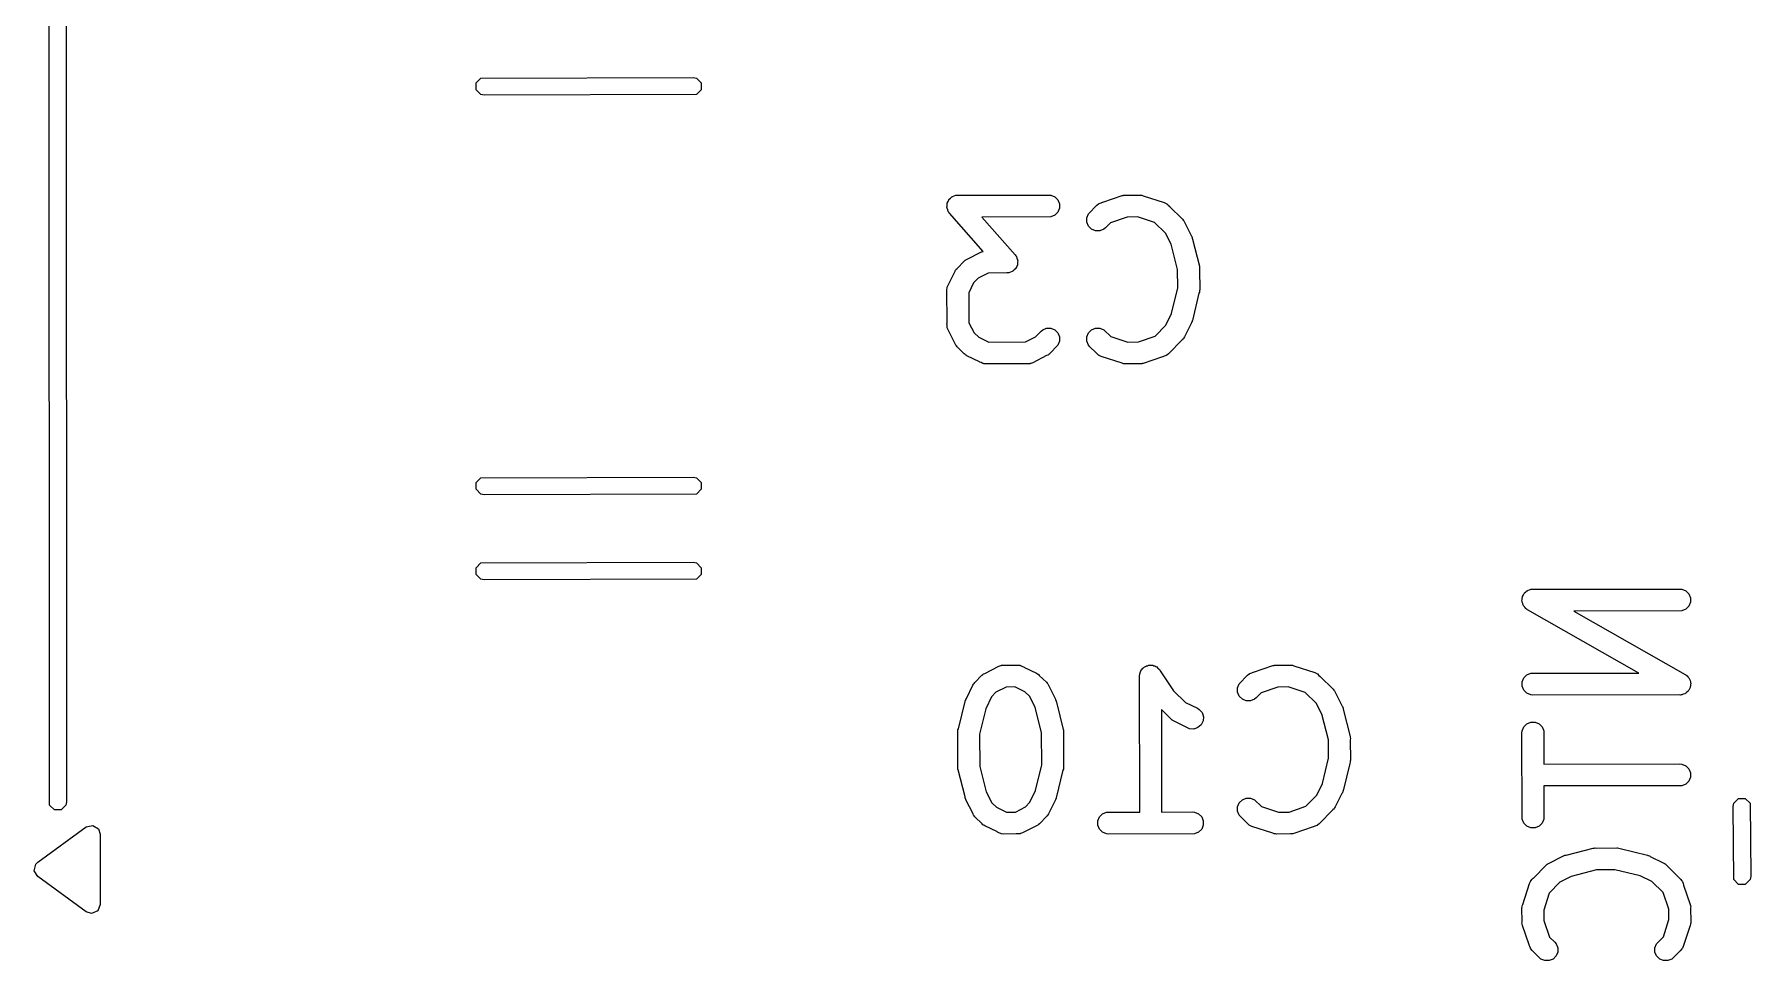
# Model space of a CAD drawing. Extents: x 208 to 341, y -149 to -108.
# Drawn here: x 242.75 to 254.44, y -120.21 to -113.91 of the extents above; entities that cross this region are included whole.
import ezdxf

# ---------------------------------------------------------------- set-up
doc = ezdxf.new("R2010")
doc.units = 0
doc.layers.add('BLACK', color=7, linetype='CONTINUOUS')

msp = doc.modelspace()

# ---------------------------------------------------------------- linework, layer by layer
at = {"layer": 'BLACK', "linetype": 'CONTINUOUS'}
for p, q in [((242.854567, -119.152961), (242.85, -108.86)), ((242.965433, -108.837039), (242.97, -119.13)), ((245.758315, -114.236846), (245.790787, -114.204374)), ((245.758315, -114.282768), (245.758315, -114.236846)), ((245.790787, -114.31524), (245.758315, -114.282768)), ((245.790787, -114.204374), (247.236252, -114.199807)), ((247.236252, -114.199807), (247.259213, -114.204374)), ((247.259213, -114.204374), (247.291685, -114.236846)), ((247.291685, -114.282768), (247.259213, -114.31524)), ((247.291685, -114.236846), (247.291685, -114.282768)), ((245.813748, -114.319807), (245.790787, -114.31524)), ((247.259213, -114.31524), (245.813748, -114.319807)), ((248.964916, -115.084332), (248.965726, -115.072178)), ((248.965726, -115.086727), (248.964916, -115.084332)), ((248.965726, -115.059994), (248.966693, -115.057657)), ((248.965726, -115.072178), (248.965726, -115.059994)), ((248.965726, -115.089258), (248.965726, -115.086727)), ((248.970389, -115.100515), (248.965726, -115.089258)), ((248.966693, -115.057657), (248.966862, -115.055134)), ((248.966862, -115.055134), (248.972264, -115.044208)), ((248.974291, -115.112053), (248.970389, -115.100515)), ((248.972264, -115.044208), (248.976925, -115.032958)), ((248.976376, -115.11497), (248.974291, -115.112053)), ((248.976925, -115.032958), (248.978711, -115.031171)), ((248.978711, -115.031171), (248.979834, -115.028902)), ((248.979834, -115.028902), (248.989006, -115.020876)), ((248.989006, -115.020876), (248.997617, -115.012266)), ((248.997617, -115.012266), (248.999953, -115.011297)), ((248.999953, -115.011297), (249.001858, -115.009632)), ((249.001858, -115.009632), (249.013395, -115.00573)), ((249.013395, -115.00573), (249.024653, -115.001067)), ((249.024653, -115.001067), (249.027201, -115.001061)), ((249.027201, -115.001061), (249.029579, -115.000257)), ((249.029579, -115.000257), (249.041168, -115.001029)), ((249.041168, -115.001029), (249.658332, -114.999626)), ((249.658332, -114.999626), (249.672964, -115.001067)), ((249.672964, -115.001067), (249.7, -115.012266)), ((249.7, -115.012266), (249.720692, -115.032958)), ((249.720692, -115.032958), (249.731891, -115.059994)), ((249.731891, -115.089258), (249.720692, -115.116294)), ((249.731891, -115.059994), (249.731891, -115.089258)), ((249.929306, -115.128196), (249.986252, -115.069212)), ((249.986252, -115.069212), (249.997617, -115.059885)), ((249.997617, -115.059885), (250.000105, -115.058854)), ((250.000105, -115.058854), (250.002142, -115.057088)), ((250.002142, -115.057088), (250.015105, -115.05264)), ((250.015105, -115.05264), (250.024653, -115.048686)), ((250.024653, -115.048686), (250.026634, -115.048686)), ((250.026634, -115.048686), (250.158424, -115.003475)), ((250.158424, -115.003475), (250.165679, -115.001825)), ((250.165679, -115.001825), (250.16751, -115.001067)), ((250.16751, -115.001067), (250.169106, -115.001046)), ((250.169106, -115.001046), (250.172761, -115.000215)), ((250.172761, -115.000215), (250.182061, -115.000876)), ((250.182061, -115.000876), (250.27738, -114.999626)), ((250.27738, -114.999626), (250.284785, -115.000355)), ((250.284785, -115.000355), (250.28676, -115.000215)), ((250.28676, -115.000215), (250.288246, -115.000696)), ((250.288246, -115.000696), (250.292012, -115.001067)), ((250.292012, -115.001067), (250.301375, -115.004945)), ((250.301375, -115.004945), (250.443954, -115.051094)), ((250.443954, -115.051094), (250.457379, -115.057088)), ((250.457379, -115.057088), (250.459414, -115.058853)), ((250.459414, -115.058853), (250.461905, -115.059885)), ((250.461905, -115.059885), (250.471843, -115.069633)), ((250.471843, -115.069633), (250.479486, -115.076262)), ((250.479486, -115.076262), (250.480337, -115.077965)), ((250.480337, -115.077965), (250.568508, -115.16445)), ((248.976925, -115.116294), (248.976376, -115.11497)), ((248.97832, -115.117689), (248.976925, -115.116294)), ((248.982842, -115.124014), (248.97832, -115.117689)), ((249.210877, -115.383175), (248.982842, -115.124014)), ((249.672964, -115.148185), (249.202984, -115.149253)), ((249.202984, -115.149253), (249.429061, -115.40619)), ((249.7, -115.136986), (249.672964, -115.148185)), ((249.720692, -115.116294), (249.7, -115.136986)), ((249.918107, -115.155233), (249.929306, -115.128196)), ((249.918107, -115.184495), (249.918107, -115.155233)), ((249.929306, -115.211532), (249.918107, -115.184495)), ((249.949998, -115.232224), (249.929306, -115.211532)), ((250.044699, -115.222897), (250.033334, -115.232224)), ((250.078221, -115.188174), (250.044699, -115.222897)), ((250.190927, -115.14951), (250.078221, -115.188174)), ((250.262306, -115.148574), (250.190927, -115.14951)), ((250.378233, -115.186097), (250.262306, -115.148574)), ((250.452442, -115.258887), (250.378233, -115.186097)), ((250.568508, -115.16445), (250.573228, -115.1702)), ((250.573228, -115.1702), (250.574725, -115.171499)), ((250.574725, -115.171499), (250.575451, -115.172909)), ((250.575451, -115.172909), (250.577836, -115.175815)), ((250.577836, -115.175815), (250.581487, -115.18463)), ((250.581487, -115.18463), (250.630176, -115.27918)), ((249.977035, -115.243423), (249.949998, -115.232224)), ((250.006297, -115.243423), (249.977035, -115.243423)), ((250.033334, -115.232224), (250.006297, -115.243423)), ((250.491133, -115.334022), (250.452442, -115.258887)), ((250.535751, -115.507452), (250.491133, -115.334022)), ((250.630176, -115.27918), (250.630585, -115.280249)), ((250.630585, -115.280249), (250.630908, -115.280685)), ((250.630908, -115.280685), (250.631227, -115.281928)), ((250.631227, -115.281928), (250.635431, -115.292911)), ((250.635431, -115.292911), (250.635956, -115.300308)), ((250.635956, -115.300308), (250.683474, -115.485007)), ((249.034148, -115.499199), (249.08149, -115.450164)), ((249.08149, -115.450164), (249.087239, -115.445445)), ((249.087239, -115.445445), (249.088539, -115.443947)), ((249.088539, -115.443947), (249.089952, -115.443219)), ((249.089952, -115.443219), (249.092855, -115.440837)), ((249.092855, -115.440837), (249.101665, -115.437187)), ((249.101665, -115.437187), (249.19622, -115.388496)), ((249.19622, -115.388496), (249.209951, -115.383241)), ((249.209951, -115.383241), (249.210877, -115.383175)), ((249.429061, -115.40619), (249.433582, -115.412514)), ((249.433582, -115.412514), (249.434978, -115.41391)), ((249.434978, -115.41391), (249.435526, -115.415233)), ((249.435526, -115.415233), (249.437612, -115.418151)), ((249.437612, -115.418151), (249.441513, -115.429688)), ((249.441513, -115.429688), (249.446177, -115.440946)), ((249.446177, -115.440946), (249.446177, -115.443476)), ((249.446177, -115.443476), (249.446987, -115.445872)), ((249.446987, -115.445872), (249.446177, -115.458025)), ((249.446177, -115.458025), (249.446177, -115.47021)), ((248.978147, -115.603163), (249.019822, -115.517275)), ((249.019822, -115.517275), (249.023786, -115.510975)), ((249.023786, -115.510975), (249.024544, -115.509148)), ((249.024544, -115.509148), (249.025674, -115.507977)), ((249.025674, -115.507977), (249.027654, -115.504832)), ((249.027654, -115.504832), (249.034148, -115.499199)), ((249.176581, -115.565892), (249.146337, -115.597219)), ((249.245438, -115.530434), (249.176581, -115.565892)), ((249.372232, -115.529274), (249.245438, -115.530434)), ((249.382324, -115.529947), (249.372232, -115.529274)), ((249.384648, -115.52916), (249.382324, -115.529947)), ((249.38725, -115.529137), (249.384648, -115.52916)), ((249.398507, -115.524473), (249.38725, -115.529137)), ((249.410045, -115.520572), (249.398507, -115.524473)), ((249.411949, -115.518906), (249.410045, -115.520572)), ((249.414286, -115.517938), (249.411949, -115.518906)), ((249.422896, -115.509327), (249.414286, -115.517938)), ((249.432069, -115.501302), (249.422896, -115.509327)), ((249.433191, -115.499032), (249.432069, -115.501302)), ((249.434978, -115.497246), (249.433191, -115.499032)), ((249.439638, -115.485995), (249.434978, -115.497246)), ((249.445041, -115.47507), (249.439638, -115.485995)), ((249.445209, -115.472546), (249.445041, -115.47507)), ((249.446177, -115.47021), (249.445209, -115.472546)), ((250.536893, -115.632224), (250.535751, -115.507452)), ((250.683474, -115.485007), (250.683849, -115.487543)), ((250.683849, -115.487543), (250.684272, -115.488565)), ((250.684272, -115.488565), (250.684289, -115.490526)), ((250.684289, -115.490526), (250.685624, -115.499551)), ((250.685624, -115.499551), (250.684445, -115.507474)), ((250.684445, -115.507474), (250.685713, -115.646054)), ((248.964285, -115.646054), (248.965726, -115.631422)), ((248.965577, -115.872658), (248.964285, -115.646054)), ((248.965726, -115.631422), (248.966757, -115.628932)), ((248.966757, -115.628932), (248.966948, -115.626245)), ((248.966948, -115.626245), (248.973252, -115.613251)), ((248.973252, -115.613251), (248.976925, -115.604386)), ((248.976925, -115.604386), (248.978147, -115.603163)), ((249.146337, -115.597219), (249.11304, -115.665841)), ((249.11304, -115.665841), (249.114196, -115.868577)), ((250.494867, -115.805347), (250.536893, -115.632224)), ((250.681095, -115.668354), (250.635855, -115.85472)), ((250.684272, -115.660686), (250.681095, -115.668354)), ((250.685169, -115.651571), (250.684272, -115.660686)), ((250.685624, -115.6497), (250.685169, -115.651571)), ((250.685713, -115.646054), (250.685461, -115.648607)), ((250.685461, -115.648607), (250.685624, -115.6497)), ((250.456142, -115.885157), (250.494867, -115.805347)), ((248.964874, -115.874768), (248.965577, -115.872658)), ((248.965651, -115.88571), (248.964874, -115.874768)), ((248.965726, -115.898781), (248.965651, -115.88571)), ((248.966757, -115.90127), (248.965726, -115.898781)), ((248.966948, -115.903958), (248.966757, -115.90127)), ((248.972203, -115.91769), (248.966948, -115.903958)), ((249.020893, -116.012242), (248.972203, -115.91769)), ((249.114196, -115.868577), (249.1496, -115.937328)), ((249.568653, -115.964311), (249.605298, -115.926355)), ((249.605298, -115.926355), (249.616664, -115.917027)), ((249.616664, -115.917027), (249.6437, -115.905828)), ((249.6437, -115.905828), (249.672963, -115.905828)), ((249.672963, -115.905828), (249.699999, -115.917026)), ((249.699999, -115.917026), (249.720692, -115.937719)), ((249.929306, -115.937719), (249.949999, -115.917026)), ((249.949999, -115.917026), (249.977035, -115.905828)), ((249.977035, -115.905828), (250.006298, -115.905828)), ((250.006298, -115.905828), (250.033334, -115.917027)), ((250.033334, -115.917027), (250.081023, -115.963069)), ((250.381865, -115.960883), (250.456142, -115.885157)), ((250.626825, -115.874076), (250.582557, -115.965309)), ((250.630908, -115.868566), (250.626825, -115.874076)), ((250.634843, -115.85755), (250.630908, -115.868566)), ((250.635431, -115.85634), (250.634843, -115.85755)), ((250.635469, -115.855799), (250.635431, -115.85634)), ((250.635855, -115.85472), (250.635469, -115.855799)), ((249.024543, -116.021054), (249.020893, -116.012242)), ((249.026926, -116.023958), (249.024543, -116.021054)), ((249.027654, -116.025371), (249.026926, -116.023958)), ((249.029152, -116.02667), (249.027654, -116.025371)), ((249.03387, -116.032419), (249.029152, -116.02667)), ((249.082905, -116.07976), (249.03387, -116.032419)), ((249.1496, -115.937328), (249.180927, -115.967574)), ((249.180927, -115.967574), (249.249612, -116.000901)), ((249.249612, -116.000901), (249.499931, -115.9997)), ((249.499931, -115.9997), (249.568653, -115.964311)), ((249.720693, -116.021054), (249.663747, -116.080039)), ((249.720692, -115.937719), (249.731891, -115.964755)), ((249.731891, -115.994018), (249.720693, -116.021054)), ((249.731891, -115.964755), (249.731891, -115.994018)), ((249.918107, -115.964755), (249.929306, -115.937719)), ((249.918107, -115.994018), (249.918107, -115.964755)), ((249.929305, -116.021054), (249.918107, -115.994018)), ((249.938632, -116.032419), (249.929305, -116.021054)), ((249.979457, -116.071834), (249.938632, -116.032419)), ((250.081023, -115.963069), (250.197215, -116.000677)), ((250.197215, -116.000677), (250.268593, -115.999741)), ((250.268593, -115.999741), (250.381865, -115.960883)), ((250.567202, -115.984275), (250.47327, -116.08004)), ((250.574725, -115.977752), (250.567202, -115.984275)), ((250.576737, -115.974555), (250.574725, -115.977752)), ((250.577836, -115.973435), (250.576737, -115.974555)), ((250.578593, -115.971605), (250.577836, -115.973435)), ((250.582557, -115.965309), (250.578593, -115.971605)), ((249.088539, -116.086257), (249.082905, -116.07976)), ((249.091684, -116.088236), (249.088539, -116.086257)), ((249.092855, -116.089367), (249.091684, -116.088236)), ((249.094682, -116.090124), (249.092855, -116.089367)), ((249.100982, -116.094089), (249.094682, -116.090124)), ((249.186871, -116.135764), (249.100982, -116.094089)), ((249.188093, -116.136986), (249.186871, -116.135764)), ((249.196952, -116.140655), (249.188093, -116.136986)), ((249.209951, -116.146963), (249.196952, -116.140655)), ((249.21264, -116.147154), (249.209951, -116.146963)), ((249.215129, -116.148185), (249.21264, -116.147154)), ((249.229761, -116.149626), (249.215129, -116.148185)), ((249.503915, -116.14831), (249.229761, -116.149626)), ((249.506094, -116.149037), (249.503915, -116.14831)), ((249.517214, -116.148246), (249.506094, -116.149037)), ((249.530107, -116.148185), (249.517214, -116.148246)), ((249.532596, -116.147153), (249.530107, -116.148185)), ((249.535284, -116.146963), (249.532596, -116.147153)), ((249.549016, -116.141708), (249.535284, -116.146963)), ((249.64357, -116.093016), (249.549016, -116.141708)), ((249.652381, -116.089367), (249.64357, -116.093016)), ((249.655283, -116.086984), (249.652381, -116.089367)), ((249.656697, -116.086257), (249.655283, -116.086984)), ((249.657997, -116.084757), (249.656697, -116.086257)), ((249.663747, -116.080039), (249.657997, -116.084757)), ((249.980035, -116.07299), (249.979457, -116.071834)), ((249.986126, -116.078273), (249.980035, -116.07299)), ((249.997617, -116.089367), (249.986126, -116.078273)), ((250.000105, -116.090397), (249.997617, -116.089367)), ((250.002142, -116.092164), (250.000105, -116.090397)), ((250.015568, -116.098158), (250.002142, -116.092164)), ((250.158149, -116.144307), (250.015568, -116.098158)), ((250.16751, -116.148185), (250.158149, -116.144307)), ((250.171273, -116.148555), (250.16751, -116.148185)), ((250.172761, -116.149037), (250.171273, -116.148555)), ((250.174735, -116.148896), (250.172761, -116.149037)), ((250.182142, -116.149626), (250.174735, -116.148896)), ((250.277459, -116.148375), (250.182142, -116.149626)), ((250.28676, -116.149037), (250.277459, -116.148375)), ((250.290414, -116.148205), (250.28676, -116.149037)), ((250.292012, -116.148185), (250.290414, -116.148205)), ((250.293843, -116.147426), (250.292012, -116.148185)), ((250.301097, -116.145777), (250.293843, -116.147426)), ((250.432887, -116.100566), (250.301097, -116.145777)), ((250.434869, -116.100566), (250.432887, -116.100566)), ((250.444421, -116.096609), (250.434869, -116.100566)), ((250.457379, -116.092164), (250.444421, -116.096609)), ((250.459414, -116.090398), (250.457379, -116.092164)), ((250.461905, -116.089367), (250.459414, -116.090398)), ((250.47327, -116.08004), (250.461905, -116.089367)), ((245.758315, -116.956846), (245.790787, -116.924374)), ((245.758315, -117.002768), (245.758315, -116.956846)), ((245.790787, -116.924374), (247.236252, -116.919807)), ((247.236252, -116.919807), (247.259213, -116.924374)), ((247.259213, -116.924374), (247.291685, -116.956846)), ((247.291685, -116.956846), (247.291685, -117.002768)), ((245.790787, -117.03524), (245.758315, -117.002768)), ((245.813748, -117.039807), (245.790787, -117.03524)), ((247.259213, -117.03524), (245.813748, -117.039807)), ((247.291685, -117.002768), (247.259213, -117.03524)), ((245.758315, -117.536846), (245.790787, -117.504374)), ((245.758315, -117.582768), (245.758315, -117.536846)), ((245.790787, -117.504374), (247.236252, -117.499807)), ((247.236252, -117.499807), (247.259213, -117.504374)), ((247.259213, -117.504374), (247.291685, -117.536846)), ((247.291685, -117.536846), (247.291685, -117.582768)), ((245.790787, -117.61524), (245.758315, -117.582768)), ((245.813748, -117.619807), (245.790787, -117.61524)), ((247.259213, -117.61524), (245.813748, -117.619807)), ((247.291685, -117.582768), (247.259213, -117.61524)), ((252.930971, -117.687401), (252.940187, -117.683584)), ((252.940187, -117.683584), (252.944992, -117.683577)), ((252.944992, -117.683577), (252.94958, -117.682326)), ((252.94958, -117.682326), (252.959263, -117.683556)), ((252.959263, -117.683556), (253.954819, -117.682143)), ((253.954819, -117.682143), (253.969451, -117.683584)), ((253.969451, -117.683584), (253.996487, -117.694783)), ((252.880002, -117.762382), (252.88126, -117.752485)), ((252.88126, -117.766994), (252.880002, -117.762382)), ((252.88126, -117.742511), (252.883089, -117.738095)), ((252.88126, -117.752485), (252.88126, -117.742511)), ((252.88126, -117.771775), (252.88126, -117.766994)), ((252.885077, -117.78099), (252.88126, -117.771775)), ((252.883089, -117.738095), (252.883692, -117.733352)), ((252.883692, -117.733352), (252.888642, -117.724687)), ((252.887702, -117.790614), (252.885077, -117.78099)), ((252.890629, -117.794394), (252.887702, -117.790614)), ((252.888642, -117.724687), (252.892459, -117.715475)), ((252.892459, -117.798811), (252.890629, -117.794394)), ((252.892459, -117.715475), (252.895837, -117.712096)), ((252.899509, -117.805861), (252.892459, -117.798811)), ((252.895837, -117.712096), (252.898211, -117.707943)), ((252.898211, -117.707943), (252.9061, -117.701833)), ((252.9061, -117.701833), (252.913151, -117.694783)), ((252.913151, -117.694783), (252.917567, -117.692953)), ((252.917567, -117.692953), (252.921348, -117.690026)), ((252.921348, -117.690026), (252.930971, -117.687401)), ((253.996487, -117.694783), (254.017179, -117.715475)), ((254.017179, -117.798811), (253.996487, -117.819503)), ((254.017179, -117.715475), (254.028378, -117.742511)), ((254.028378, -117.771775), (254.017179, -117.798811)), ((254.028378, -117.742511), (254.028378, -117.771775)), ((252.905619, -117.813751), (252.899509, -117.805861)), ((252.911751, -117.818103), (252.905619, -117.813751)), ((252.913151, -117.819503), (252.911751, -117.818103)), ((252.914525, -117.820072), (252.913151, -117.819503)), ((252.917609, -117.822261), (252.914525, -117.820072)), ((253.675267, -118.253968), (252.917609, -117.822261)), ((253.969451, -117.830702), (253.23437, -117.831745)), ((253.23437, -117.831745), (253.99203, -118.263453)), ((253.996487, -117.819503), (253.969451, -117.830702)), ((249.155577, -118.318247), (249.202919, -118.269212)), ((249.202919, -118.269212), (249.208668, -118.264493)), ((249.208668, -118.264493), (249.209968, -118.262995)), ((249.209968, -118.262995), (249.211381, -118.262267)), ((249.211381, -118.262267), (249.214284, -118.259885)), ((249.214284, -118.259885), (249.223094, -118.256235)), ((249.223094, -118.256235), (249.317649, -118.207544)), ((249.317649, -118.207544), (249.33138, -118.202289)), ((249.33138, -118.202289), (249.334069, -118.202097)), ((249.334069, -118.202097), (249.336558, -118.201067)), ((249.336558, -118.201067), (249.351299, -118.200873)), ((249.351299, -118.200873), (249.36057, -118.200215)), ((249.36057, -118.200215), (249.36212, -118.200731)), ((249.36212, -118.200731), (249.446428, -118.199626)), ((249.446428, -118.199626), (249.46106, -118.201067)), ((249.46106, -118.201067), (249.463549, -118.202098)), ((249.463549, -118.202098), (249.466237, -118.202289)), ((249.466237, -118.202289), (249.47923, -118.208593)), ((249.47923, -118.208593), (249.488096, -118.212266)), ((249.488096, -118.212266), (249.489318, -118.213488)), ((249.489318, -118.213488), (249.575207, -118.255163)), ((249.575207, -118.255163), (249.581506, -118.259127)), ((249.581506, -118.259127), (249.583334, -118.259885)), ((249.583334, -118.259885), (249.584504, -118.261015)), ((249.584504, -118.261015), (249.58765, -118.262995)), ((249.58765, -118.262995), (249.593282, -118.269489)), ((249.593282, -118.269489), (249.642318, -118.316831)), ((250.276205, -118.27447), (250.277631, -118.259994)), ((250.277631, -118.259994), (250.280472, -118.253133)), ((250.280472, -118.253133), (250.281929, -118.245853)), ((250.281929, -118.245853), (250.286017, -118.239747)), ((250.286017, -118.239747), (250.28883, -118.232958)), ((250.28883, -118.232958), (250.29408, -118.227707)), ((250.29408, -118.227707), (250.298212, -118.221538)), ((250.298212, -118.221538), (250.304326, -118.217461)), ((250.304326, -118.217461), (250.309522, -118.212266)), ((250.309522, -118.212266), (250.316382, -118.209424)), ((250.316382, -118.209424), (250.322561, -118.205305)), ((250.322561, -118.205305), (250.329769, -118.203879)), ((250.329769, -118.203879), (250.336558, -118.201067)), ((250.336558, -118.201067), (250.343985, -118.201067)), ((250.343985, -118.201067), (250.351269, -118.199626)), ((250.351269, -118.199626), (250.358474, -118.201067)), ((250.358474, -118.201067), (250.365822, -118.201067)), ((250.365822, -118.201067), (250.372682, -118.203908)), ((250.372682, -118.203908), (250.379963, -118.205365)), ((250.379963, -118.205365), (250.386068, -118.209453)), ((250.386068, -118.209453), (250.392858, -118.212266)), ((250.392858, -118.212266), (250.398108, -118.217516)), ((250.398108, -118.217516), (250.404278, -118.221648)), ((250.404278, -118.221648), (250.408567, -118.227975)), ((250.408567, -118.227975), (250.41355, -118.232958)), ((250.41355, -118.232958), (250.416071, -118.239045)), ((250.416071, -118.239045), (250.507985, -118.374632)), ((250.955497, -118.328196), (251.012443, -118.269212)), ((251.012443, -118.269212), (251.023808, -118.259885)), ((251.023808, -118.259885), (251.026296, -118.258854)), ((251.026296, -118.258854), (251.028333, -118.257088)), ((251.028333, -118.257088), (251.041296, -118.25264)), ((251.041296, -118.25264), (251.050844, -118.248686)), ((251.050844, -118.248686), (251.052825, -118.248686)), ((251.052825, -118.248686), (251.184615, -118.203475)), ((251.184615, -118.203475), (251.19187, -118.201825)), ((251.19187, -118.201825), (251.193701, -118.201067)), ((251.193701, -118.201067), (251.195297, -118.201046)), ((251.195297, -118.201046), (251.198952, -118.200215)), ((251.198952, -118.200215), (251.208252, -118.200876)), ((251.208252, -118.200876), (251.303571, -118.199626)), ((251.303571, -118.199626), (251.310976, -118.200355)), ((251.310976, -118.200355), (251.312951, -118.200215)), ((251.312951, -118.200215), (251.314437, -118.200696)), ((251.314437, -118.200696), (251.318203, -118.201067)), ((251.318203, -118.201067), (251.327566, -118.204945)), ((251.327566, -118.204945), (251.470145, -118.251094)), ((251.470145, -118.251094), (251.48357, -118.257088)), ((251.48357, -118.257088), (251.485605, -118.258853)), ((251.485605, -118.258853), (251.488096, -118.259885)), ((251.488096, -118.259885), (251.498034, -118.269633)), ((251.498034, -118.269633), (251.505677, -118.276262)), ((252.892459, -118.286903), (252.913151, -118.266211)), ((252.913151, -118.266211), (252.940187, -118.255012)), ((252.940187, -118.255012), (253.675267, -118.253968)), ((253.99203, -118.263453), (253.995114, -118.265642)), ((253.995114, -118.265642), (253.996487, -118.266211)), ((253.996487, -118.266211), (253.997884, -118.267608)), ((253.997884, -118.267608), (254.004019, -118.271963)), ((249.096984, -118.427554), (249.141251, -118.336323)), ((249.141251, -118.336323), (249.145215, -118.330023)), ((249.145215, -118.330023), (249.145973, -118.328196)), ((249.145973, -118.328196), (249.147103, -118.327025)), ((249.147103, -118.327025), (249.149083, -118.32388)), ((249.149083, -118.32388), (249.155577, -118.318247)), ((249.29801, -118.38494), (249.267766, -118.416267)), ((249.366991, -118.349418), (249.29801, -118.38494)), ((249.427152, -118.348629), (249.366991, -118.349418)), ((249.495262, -118.381678), (249.427152, -118.348629)), ((249.526589, -118.411922), (249.495262, -118.381678)), ((249.642318, -118.316831), (249.647036, -118.32258)), ((249.647036, -118.32258), (249.648535, -118.32388)), ((249.648535, -118.32388), (249.649262, -118.325293)), ((249.649262, -118.325293), (249.651645, -118.328196)), ((249.651645, -118.328196), (249.655294, -118.337006)), ((249.655294, -118.337006), (249.703986, -118.431561)), ((250.27619, -118.274547), (250.276205, -118.27447)), ((250.276195, -118.274573), (250.27619, -118.274547)), ((250.27619, -118.274626), (250.276195, -118.274573)), ((250.277504, -119.200509), (250.27619, -118.274626)), ((250.507985, -118.374632), (250.588276, -118.453388)), ((250.944298, -118.355233), (250.955497, -118.328196)), ((250.944298, -118.384495), (250.944298, -118.355233)), ((250.955497, -118.411532), (250.944298, -118.384495)), ((251.217118, -118.34951), (251.104412, -118.388174)), ((251.288497, -118.348574), (251.217118, -118.34951)), ((251.404424, -118.386097), (251.288497, -118.348574)), ((251.478633, -118.458887), (251.404424, -118.386097)), ((251.505677, -118.276262), (251.506528, -118.277965)), ((251.506528, -118.277965), (251.594699, -118.36445)), ((251.594699, -118.36445), (251.599419, -118.3702)), ((251.599419, -118.3702), (251.600916, -118.371499)), ((251.600916, -118.371499), (251.601642, -118.372909)), ((251.601642, -118.372909), (251.604027, -118.375815)), ((251.604027, -118.375815), (251.607678, -118.38463)), ((251.607678, -118.38463), (251.656367, -118.47918)), ((252.88126, -118.313939), (252.892459, -118.286903)), ((252.88126, -118.343203), (252.88126, -118.313939)), ((252.892459, -118.370239), (252.88126, -118.343203)), ((252.913151, -118.390931), (252.892459, -118.370239)), ((254.003537, -118.38388), (253.996487, -118.390931)), ((254.011427, -118.377771), (254.003537, -118.38388)), ((254.004019, -118.271963), (254.010127, -118.279851)), ((254.010127, -118.279851), (254.017179, -118.286903)), ((254.0138, -118.373617), (254.011427, -118.377771)), ((254.017179, -118.370239), (254.0138, -118.373617)), ((254.017179, -118.286903), (254.019009, -118.291321)), ((254.020995, -118.361026), (254.017179, -118.370239)), ((254.019009, -118.291321), (254.021936, -118.295101)), ((254.025946, -118.352362), (254.020995, -118.361026)), ((254.021936, -118.295101), (254.02456, -118.304722)), ((254.02456, -118.304722), (254.028378, -118.313939)), ((254.026548, -118.347618), (254.025946, -118.352362)), ((254.028378, -118.343203), (254.026548, -118.347618)), ((254.028378, -118.313939), (254.028378, -118.318719)), ((254.028378, -118.318719), (254.029636, -118.323332)), ((254.029636, -118.323332), (254.028378, -118.333228)), ((254.028378, -118.333228), (254.028378, -118.343203)), ((249.042712, -118.633277), (249.087953, -118.446912)), ((249.087953, -118.446912), (249.088338, -118.445832)), ((249.088338, -118.445832), (249.088377, -118.445293)), ((249.088377, -118.445293), (249.088962, -118.444085)), ((249.088962, -118.444085), (249.0929, -118.433066)), ((249.0929, -118.433066), (249.096984, -118.427554)), ((249.22894, -118.496284), (249.186818, -118.669802)), ((249.267766, -118.416267), (249.22894, -118.496284)), ((249.564943, -118.486403), (249.526589, -118.411922)), ((249.609546, -118.659775), (249.564943, -118.486403)), ((249.703986, -118.431561), (249.704395, -118.43263)), ((249.704395, -118.43263), (249.704718, -118.433066)), ((249.704718, -118.433066), (249.705037, -118.434309)), ((249.705037, -118.434309), (249.709241, -118.445292)), ((249.709241, -118.445292), (249.709766, -118.452689)), ((249.709766, -118.452689), (249.757284, -118.637388)), ((250.489162, -118.564453), (250.425092, -118.501607)), ((250.425092, -118.501607), (250.426084, -119.200144)), ((250.588276, -118.453388), (250.670445, -118.493258)), ((250.670445, -118.493258), (250.682888, -118.50109)), ((250.682888, -118.50109), (250.702061, -118.523198)), ((250.976189, -118.432224), (250.955497, -118.411532)), ((251.003226, -118.443423), (250.976189, -118.432224)), ((251.032488, -118.443423), (251.003226, -118.443423)), ((251.059525, -118.432224), (251.032488, -118.443423)), ((251.07089, -118.422897), (251.059525, -118.432224)), ((251.104412, -118.388174), (251.07089, -118.422897)), ((251.517324, -118.534022), (251.478633, -118.458887)), ((251.656367, -118.47918), (251.656776, -118.480249)), ((251.656776, -118.480249), (251.657099, -118.480685)), ((251.657099, -118.480685), (251.657418, -118.481928)), ((251.657418, -118.481928), (251.661622, -118.492911)), ((251.661622, -118.492911), (251.662147, -118.500308)), ((251.662147, -118.500308), (251.709665, -118.685007)), ((252.940187, -118.40213), (252.913151, -118.390931)), ((252.954819, -118.403571), (252.940187, -118.40213)), ((253.950374, -118.402157), (252.954819, -118.403571)), ((253.960058, -118.403388), (253.950374, -118.402157)), ((253.964645, -118.402136), (253.960058, -118.403388)), ((253.969451, -118.40213), (253.964645, -118.402136)), ((253.978666, -118.398312), (253.969451, -118.40213)), ((253.98829, -118.395688), (253.978666, -118.398312)), ((253.99207, -118.39276), (253.98829, -118.395688)), ((253.996487, -118.390931), (253.99207, -118.39276)), ((250.495682, -118.571971), (250.489162, -118.564453)), ((250.498875, -118.573981), (250.495682, -118.571971)), ((250.499998, -118.575082), (250.498875, -118.573981)), ((250.50183, -118.57584), (250.499998, -118.575082)), ((250.508125, -118.579803), (250.50183, -118.57584)), ((250.617094, -118.632677), (250.508125, -118.579803)), ((250.696153, -118.606324), (250.674046, -118.625497)), ((250.709241, -118.580149), (250.696153, -118.606324)), ((250.702061, -118.523198), (250.711315, -118.550959)), ((250.711315, -118.550959), (250.709241, -118.580149)), ((251.561942, -118.707452), (251.517324, -118.534022)), ((252.88126, -118.647273), (252.892459, -118.620237)), ((252.892459, -118.620237), (252.913151, -118.599545)), ((252.913151, -118.599545), (252.940187, -118.588346)), ((252.940187, -118.588346), (252.969451, -118.588346)), ((252.969451, -118.588346), (252.996487, -118.599545)), ((252.996487, -118.599545), (253.017179, -118.620237)), ((253.017179, -118.620237), (253.028378, -118.647273)), ((249.038095, -118.655578), (249.038346, -118.653024)), ((249.039425, -118.888973), (249.038095, -118.655578)), ((249.038184, -118.651932), (249.038638, -118.65006)), ((249.038346, -118.653024), (249.038184, -118.651932)), ((249.038638, -118.65006), (249.039536, -118.640946)), ((249.039536, -118.640946), (249.042712, -118.633277)), ((249.186818, -118.669802), (249.188071, -118.889475)), ((249.610799, -118.879448), (249.609546, -118.659775)), ((249.757284, -118.637388), (249.757659, -118.639924)), ((249.757659, -118.639924), (249.758082, -118.640946)), ((249.758082, -118.640946), (249.758092, -118.64286)), ((249.758092, -118.64286), (249.759434, -118.651932)), ((249.759434, -118.651932), (249.758192, -118.660277)), ((249.758192, -118.660277), (249.759523, -118.893673)), ((250.646284, -118.634751), (250.617094, -118.632677)), ((250.674046, -118.625497), (250.646284, -118.634751)), ((251.563084, -118.832224), (251.561942, -118.707452)), ((251.709665, -118.685007), (251.71004, -118.687543)), ((251.71004, -118.687543), (251.710463, -118.688565)), ((251.710463, -118.688565), (251.71048, -118.690526)), ((251.71048, -118.690526), (251.711815, -118.699551)), ((251.711815, -118.699551), (251.710636, -118.707474)), ((251.710636, -118.707474), (251.711904, -118.846054)), ((252.879819, -118.661905), (252.88126, -118.647273)), ((252.88126, -119.247965), (252.879819, -118.661905)), ((253.028378, -118.647273), (253.028935, -118.873933)), ((251.521058, -119.005347), (251.563084, -118.832224)), ((251.71136, -118.851571), (251.710463, -118.860686)), ((251.711815, -118.8497), (251.71136, -118.851571)), ((251.711904, -118.846054), (251.711652, -118.848607)), ((251.711652, -118.848607), (251.711815, -118.8497)), ((249.038184, -118.897319), (249.039425, -118.888973)), ((249.039525, -118.90639), (249.038184, -118.897319)), ((249.039536, -118.908305), (249.039525, -118.90639)), ((249.039958, -118.909326), (249.039536, -118.908305)), ((249.040334, -118.911863), (249.039958, -118.909326)), ((249.087851, -119.096561), (249.040334, -118.911863)), ((249.188071, -118.889475), (249.232674, -119.062847)), ((249.568677, -119.052966), (249.610799, -118.879448)), ((249.754905, -118.915973), (249.709665, -119.102339)), ((249.758082, -118.908305), (249.754905, -118.915973)), ((249.758979, -118.89919), (249.758082, -118.908305)), ((249.759434, -118.897319), (249.758979, -118.89919)), ((249.759523, -118.893673), (249.759271, -118.896226)), ((249.759271, -118.896226), (249.759434, -118.897319)), ((251.707286, -118.868354), (251.662046, -119.05472)), ((251.710463, -118.860686), (251.707286, -118.868354)), ((253.028935, -118.873933), (253.954819, -118.872619)), ((253.954819, -118.872619), (253.969451, -118.87406)), ((253.969451, -118.87406), (253.996487, -118.885259)), ((253.996487, -118.885259), (254.017179, -118.905951)), ((254.017179, -118.905951), (254.028378, -118.932987)), ((254.028378, -118.962251), (254.017179, -118.989287)), ((254.028378, -118.932987), (254.028378, -118.962251)), ((249.232674, -119.062847), (249.271029, -119.137328)), ((249.529852, -119.132982), (249.568677, -119.052966)), ((251.408056, -119.160883), (251.482333, -119.085157)), ((251.482333, -119.085157), (251.521058, -119.005347)), ((251.653016, -119.074076), (251.608748, -119.165309)), ((251.657099, -119.068566), (251.653016, -119.074076)), ((251.661034, -119.05755), (251.657099, -119.068566)), ((251.661622, -119.05634), (251.661034, -119.05755)), ((251.66166, -119.055799), (251.661622, -119.05634)), ((251.662046, -119.05472), (251.66166, -119.055799)), ((253.969451, -119.021178), (253.0293, -119.022513)), ((253.0293, -119.022513), (253.029819, -119.233333)), ((253.996487, -119.009979), (253.969451, -119.021178)), ((254.017179, -118.989287), (253.996487, -119.009979)), ((242.887039, -119.185433), (242.854567, -119.152961)), ((242.932961, -119.185433), (242.887039, -119.185433)), ((242.965433, -119.152961), (242.932961, -119.185433)), ((242.97, -119.13), (242.965433, -119.152961)), ((249.088377, -119.103958), (249.087851, -119.096561)), ((249.092579, -119.11494), (249.088377, -119.103958)), ((249.0929, -119.116185), (249.092579, -119.11494)), ((249.093222, -119.11662), (249.0929, -119.116185)), ((249.093632, -119.11769), (249.093222, -119.11662)), ((249.142322, -119.212242), (249.093632, -119.11769)), ((249.271029, -119.137328), (249.302356, -119.167574)), ((249.302356, -119.167574), (249.370465, -119.200622)), ((249.370465, -119.200622), (249.430626, -119.199833)), ((249.430626, -119.199833), (249.499606, -119.164311)), ((249.499606, -119.164311), (249.529852, -119.132982)), ((249.700635, -119.121695), (249.656367, -119.212928)), ((249.704718, -119.116185), (249.700635, -119.121695)), ((249.708653, -119.105169), (249.704718, -119.116185)), ((249.709241, -119.103959), (249.708653, -119.105169)), ((249.709279, -119.103418), (249.709241, -119.103959)), ((249.709665, -119.102339), (249.709279, -119.103418)), ((250.023808, -119.212266), (250.050844, -119.201067)), ((250.050844, -119.201067), (250.277504, -119.200509)), ((250.426084, -119.200144), (250.636904, -119.199626)), ((250.636904, -119.199626), (250.651536, -119.201067)), ((250.651536, -119.201067), (250.678572, -119.212266)), ((250.944298, -119.164755), (250.955497, -119.137719)), ((250.944298, -119.194018), (250.944298, -119.164755)), ((250.955496, -119.221054), (250.944298, -119.194018)), ((250.955497, -119.137719), (250.97619, -119.117026)), ((250.97619, -119.117026), (251.003226, -119.105828)), ((251.003226, -119.105828), (251.032489, -119.105828)), ((251.032489, -119.105828), (251.059525, -119.117027)), ((251.059525, -119.117027), (251.107214, -119.163069)), ((251.107214, -119.163069), (251.223406, -119.200677)), ((251.223406, -119.200677), (251.294784, -119.199741)), ((251.294784, -119.199741), (251.408056, -119.160883)), ((251.593393, -119.184275), (251.499461, -119.28004)), ((251.600916, -119.177752), (251.593393, -119.184275)), ((251.602928, -119.174555), (251.600916, -119.177752)), ((251.604027, -119.173435), (251.602928, -119.174555)), ((251.604784, -119.171605), (251.604027, -119.173435)), ((251.608748, -119.165309), (251.604784, -119.171605)), ((254.3175, -119.162742), (254.322067, -119.139781)), ((254.322067, -119.660219), (254.3175, -119.162742)), ((254.322067, -119.139781), (254.354539, -119.107309)), ((254.354539, -119.107309), (254.400461, -119.107309)), ((254.400461, -119.107309), (254.432933, -119.139781)), ((254.432933, -119.139781), (254.4375, -119.637258)), ((242.77471, -119.541476), (243.10471, -119.301476)), ((243.10471, -119.301476), (243.149358, -119.290734)), ((243.149358, -119.290734), (243.188524, -119.31471)), ((243.188524, -119.31471), (243.2, -119.35)), ((249.145972, -119.221054), (249.142322, -119.212242)), ((249.148355, -119.223958), (249.145972, -119.221054)), ((249.149083, -119.225371), (249.148355, -119.223958)), ((249.150581, -119.22667), (249.149083, -119.225371)), ((249.155299, -119.232419), (249.150581, -119.22667)), ((249.204334, -119.27976), (249.155299, -119.232419)), ((249.209968, -119.286257), (249.204334, -119.27976)), ((249.213113, -119.288236), (249.209968, -119.286257)), ((249.214284, -119.289367), (249.213113, -119.288236)), ((249.216111, -119.290124), (249.214284, -119.289367)), ((249.222411, -119.294089), (249.216111, -119.290124)), ((249.3083, -119.335764), (249.222411, -119.294089)), ((249.574523, -119.293016), (249.479969, -119.341708)), ((249.583334, -119.289367), (249.574523, -119.293016)), ((249.586236, -119.286984), (249.583334, -119.289367)), ((249.58765, -119.286257), (249.586236, -119.286984)), ((249.58895, -119.284757), (249.58765, -119.286257)), ((249.5947, -119.280039), (249.58895, -119.284757)), ((249.642041, -119.231002), (249.5947, -119.280039)), ((249.648535, -119.225371), (249.642041, -119.231002)), ((249.650514, -119.222225), (249.648535, -119.225371)), ((249.651646, -119.221054), (249.650514, -119.222225)), ((249.652403, -119.219224), (249.651646, -119.221054)), ((249.656367, -119.212928), (249.652403, -119.219224)), ((249.991917, -119.259994), (250.003116, -119.232958)), ((249.991917, -119.289258), (249.991917, -119.259994)), ((250.003116, -119.316294), (249.991917, -119.289258)), ((250.003116, -119.232958), (250.023808, -119.212266)), ((250.023808, -119.336986), (250.003116, -119.316294)), ((250.678572, -119.212266), (250.699264, -119.232958)), ((250.699264, -119.316294), (250.678572, -119.336986)), ((250.699264, -119.232958), (250.710463, -119.259994)), ((250.710463, -119.289258), (250.699264, -119.316294)), ((250.710463, -119.259994), (250.710463, -119.289258)), ((250.964823, -119.232419), (250.955496, -119.221054)), ((251.005648, -119.271834), (250.964823, -119.232419)), ((251.006226, -119.27299), (251.005648, -119.271834)), ((251.012317, -119.278273), (251.006226, -119.27299)), ((251.023808, -119.289367), (251.012317, -119.278273)), ((251.026296, -119.290397), (251.023808, -119.289367)), ((251.028333, -119.292164), (251.026296, -119.290397)), ((251.041759, -119.298158), (251.028333, -119.292164)), ((251.18434, -119.344307), (251.041759, -119.298158)), ((251.459078, -119.300566), (251.327288, -119.345777)), ((251.46106, -119.300566), (251.459078, -119.300566)), ((251.470612, -119.296609), (251.46106, -119.300566)), ((251.48357, -119.292164), (251.470612, -119.296609)), ((251.485605, -119.290398), (251.48357, -119.292164)), ((251.488096, -119.289367), (251.485605, -119.290398)), ((251.499461, -119.28004), (251.488096, -119.289367)), ((252.892459, -119.275001), (252.88126, -119.247965)), ((252.913151, -119.295693), (252.892459, -119.275001)), ((252.940187, -119.306892), (252.913151, -119.295693)), ((252.969451, -119.306892), (252.940187, -119.306892)), ((252.996487, -119.295693), (252.969451, -119.306892)), ((253.017179, -119.275001), (252.996487, -119.295693)), ((253.028378, -119.247965), (253.017179, -119.275001)), ((253.029819, -119.233333), (253.028378, -119.247965)), ((243.2, -119.35), (243.2, -119.83)), ((249.309522, -119.336986), (249.3083, -119.335764)), ((249.318381, -119.340655), (249.309522, -119.336986)), ((249.33138, -119.346963), (249.318381, -119.340655)), ((249.334069, -119.347154), (249.33138, -119.346963)), ((249.336558, -119.348185), (249.334069, -119.347154)), ((249.35119, -119.349626), (249.336558, -119.348185)), ((249.435496, -119.34852), (249.35119, -119.349626)), ((249.437047, -119.349037), (249.435496, -119.34852)), ((249.446316, -119.348378), (249.437047, -119.349037)), ((249.46106, -119.348185), (249.446316, -119.348378)), ((249.463549, -119.347153), (249.46106, -119.348185)), ((249.466237, -119.346963), (249.463549, -119.347153)), ((249.479969, -119.341708), (249.466237, -119.346963)), ((250.050844, -119.348185), (250.023808, -119.336986)), ((250.065476, -119.349626), (250.050844, -119.348185)), ((250.651536, -119.348185), (250.065476, -119.349626)), ((250.678572, -119.336986), (250.651536, -119.348185)), ((251.193701, -119.348185), (251.18434, -119.344307)), ((251.197464, -119.348555), (251.193701, -119.348185)), ((251.198952, -119.349037), (251.197464, -119.348555)), ((251.200926, -119.348896), (251.198952, -119.349037)), ((251.208333, -119.349626), (251.200926, -119.348896)), ((251.30365, -119.348375), (251.208333, -119.349626)), ((251.312951, -119.349037), (251.30365, -119.348375)), ((251.316605, -119.348205), (251.312951, -119.349037)), ((251.318203, -119.348185), (251.316605, -119.348205)), ((251.320034, -119.347426), (251.318203, -119.348185)), ((251.327288, -119.345777), (251.320034, -119.347426)), ((242.750734, -119.599358), (242.761476, -119.55471)), ((242.761476, -119.55471), (242.77471, -119.541476)), ((253.050393, -119.556532), (253.051692, -119.555036)), ((253.051692, -119.555036), (253.053102, -119.554309)), ((253.053102, -119.554309), (253.056008, -119.551925)), ((253.056008, -119.551925), (253.064823, -119.548273)), ((253.064823, -119.548273), (253.159373, -119.499585)), ((253.159373, -119.499585), (253.160442, -119.499175)), ((253.160442, -119.499175), (253.160878, -119.498853)), ((253.160878, -119.498853), (253.162121, -119.498533)), ((253.162121, -119.498533), (253.173104, -119.49433)), ((253.173104, -119.49433), (253.180501, -119.493804)), ((253.180501, -119.493804), (253.3652, -119.446287)), ((253.3652, -119.446287), (253.367736, -119.445911)), ((253.367736, -119.445911), (253.368758, -119.445489)), ((253.368758, -119.445489), (253.370719, -119.445471)), ((253.370719, -119.445471), (253.379744, -119.444137)), ((253.379744, -119.444137), (253.387667, -119.445315)), ((253.387667, -119.445315), (253.526247, -119.444048)), ((253.526247, -119.444048), (253.5288, -119.444299)), ((253.5288, -119.444299), (253.529893, -119.444137)), ((253.529893, -119.444137), (253.531764, -119.444591)), ((253.531764, -119.444591), (253.540879, -119.445489)), ((253.540879, -119.445489), (253.548547, -119.448665)), ((253.548547, -119.448665), (253.734913, -119.493906)), ((253.734913, -119.493906), (253.735992, -119.494291)), ((253.735992, -119.494291), (253.736532, -119.49433)), ((253.736532, -119.49433), (253.737739, -119.494915)), ((253.737739, -119.494915), (253.748759, -119.498853)), ((253.748759, -119.498853), (253.75427, -119.502937)), ((253.75427, -119.502937), (253.845502, -119.547204)), ((253.845502, -119.547204), (253.851798, -119.551167)), ((253.851798, -119.551167), (253.853628, -119.551925)), ((253.853628, -119.551925), (253.854748, -119.553023)), ((253.854748, -119.553023), (253.857945, -119.555036)), ((253.857945, -119.555036), (253.864468, -119.562558)), ((242.77471, -119.638524), (242.750734, -119.599358)), ((243.10471, -119.878524), (242.77471, -119.638524)), ((252.931287, -119.685807), (252.937281, -119.672382)), ((252.937281, -119.672382), (252.939046, -119.670346)), ((252.939046, -119.670346), (252.940078, -119.667856)), ((252.940078, -119.667856), (252.949826, -119.657917)), ((252.949826, -119.657917), (252.956455, -119.650275)), ((252.956455, -119.650275), (252.958158, -119.649423)), ((252.958158, -119.649423), (253.044643, -119.561253)), ((253.044643, -119.561253), (253.050393, -119.556532)), ((253.214215, -119.638627), (253.13908, -119.677318)), ((253.387645, -119.594009), (253.214215, -119.638627)), ((253.512417, -119.592867), (253.387645, -119.594009)), ((253.68554, -119.634893), (253.512417, -119.592867)), ((253.76535, -119.673619), (253.68554, -119.634893)), ((253.864468, -119.562558), (253.960233, -119.656491)), ((253.960233, -119.656491), (253.969561, -119.667856)), ((253.969561, -119.667856), (253.970592, -119.670346)), ((253.970592, -119.670346), (253.972357, -119.672381)), ((253.972357, -119.672381), (253.976802, -119.685339)), ((254.354539, -119.692691), (254.322067, -119.660219)), ((254.432933, -119.660219), (254.400461, -119.692691)), ((254.4375, -119.637258), (254.432933, -119.660219)), ((252.885138, -119.828385), (252.931287, -119.685807)), ((253.06629, -119.751527), (253.028767, -119.867454)), ((253.13908, -119.677318), (253.06629, -119.751527)), ((253.841076, -119.747896), (253.76535, -119.673619)), ((253.879934, -119.861166), (253.841076, -119.747896)), ((253.976802, -119.685339), (253.980759, -119.694892)), ((253.980759, -119.694892), (253.980759, -119.696872)), ((253.980759, -119.696872), (254.02597, -119.828663)), ((254.400461, -119.692691), (254.354539, -119.692691)), ((243.14, -119.89), (243.10471, -119.878524)), ((243.182426, -119.872426), (243.14, -119.89)), ((243.2, -119.83), (243.182426, -119.872426)), ((252.879819, -119.852381), (252.880548, -119.844975)), ((252.881069, -119.947698), (252.879819, -119.852381)), ((252.880408, -119.843001), (252.880889, -119.841514)), ((252.880548, -119.844975), (252.880408, -119.843001)), ((252.880889, -119.841514), (252.88126, -119.837749)), ((252.88126, -119.837749), (252.885138, -119.828385)), ((253.028767, -119.867454), (253.029703, -119.938832)), ((253.88087, -119.932545), (253.879934, -119.861166)), ((254.02597, -119.828663), (254.027619, -119.835918)), ((254.027619, -119.835918), (254.028378, -119.837749)), ((254.028378, -119.837749), (254.028398, -119.839345)), ((254.028398, -119.839345), (254.02923, -119.843)), ((254.02923, -119.843), (254.028568, -119.8523)), ((254.028568, -119.8523), (254.029819, -119.947619)), ((252.880408, -119.956999), (252.881069, -119.947698)), ((252.881239, -119.960653), (252.880408, -119.956999)), ((252.88126, -119.962251), (252.881239, -119.960653)), ((252.882018, -119.964082), (252.88126, -119.962251)), ((252.883668, -119.971336), (252.882018, -119.964082)), ((252.928879, -120.103126), (252.883668, -119.971336)), ((253.029703, -119.938832), (253.068368, -120.05154)), ((253.843262, -120.048737), (253.88087, -119.932545)), ((254.0245, -119.971611), (253.978351, -120.114193)), ((254.028378, -119.962251), (254.0245, -119.971611)), ((254.028748, -119.958487), (254.028378, -119.962251)), ((254.02923, -119.957), (254.028748, -119.958487)), ((254.029819, -119.947619), (254.029089, -119.955025)), ((254.029089, -119.955025), (254.02923, -119.957)), ((252.928879, -120.105107), (252.928879, -120.103126)), ((252.932834, -120.114656), (252.928879, -120.105107)), ((252.937281, -120.127618), (252.932834, -120.114656)), ((252.939046, -120.129653), (252.937281, -120.127618)), ((252.940078, -120.132144), (252.939046, -120.129653)), ((252.949405, -120.143509), (252.940078, -120.132144)), ((253.068368, -120.05154), (253.10309, -120.085062)), ((253.10309, -120.085062), (253.112417, -120.096427)), ((253.112417, -120.096427), (253.123616, -120.123463)), ((253.123616, -120.123463), (253.123616, -120.152726)), ((253.786021, -120.123463), (253.79722, -120.096427)), ((253.786021, -120.152726), (253.786021, -120.123463)), ((253.79722, -120.096427), (253.843262, -120.048737)), ((253.96956, -120.132144), (253.958466, -120.143634)), ((253.97059, -120.129655), (253.96956, -120.132144)), ((253.972357, -120.127619), (253.97059, -120.129655)), ((253.978351, -120.114193), (253.972357, -120.127619)), ((253.008389, -120.200455), (252.949405, -120.143509)), ((253.035425, -120.211654), (253.008389, -120.200455)), ((253.064688, -120.211654), (253.035425, -120.211654)), ((253.091724, -120.200455), (253.064688, -120.211654)), ((253.112417, -120.179762), (253.091724, -120.200455)), ((253.123616, -120.152726), (253.112417, -120.179762)), ((253.797219, -120.179762), (253.786021, -120.152726)), ((253.817912, -120.200455), (253.797219, -120.179762)), ((253.844948, -120.211654), (253.817912, -120.200455)), ((253.874211, -120.211654), (253.844948, -120.211654)), ((253.901247, -120.200456), (253.874211, -120.211654)), ((253.912612, -120.191129), (253.901247, -120.200456)), ((253.952027, -120.150303), (253.912612, -120.191129)), ((253.953183, -120.149726), (253.952027, -120.150303)), ((253.958466, -120.143634), (253.953183, -120.149726))]:
    msp.add_line(p, q, dxfattribs=at)

doc.saveas('drawing.dxf')
